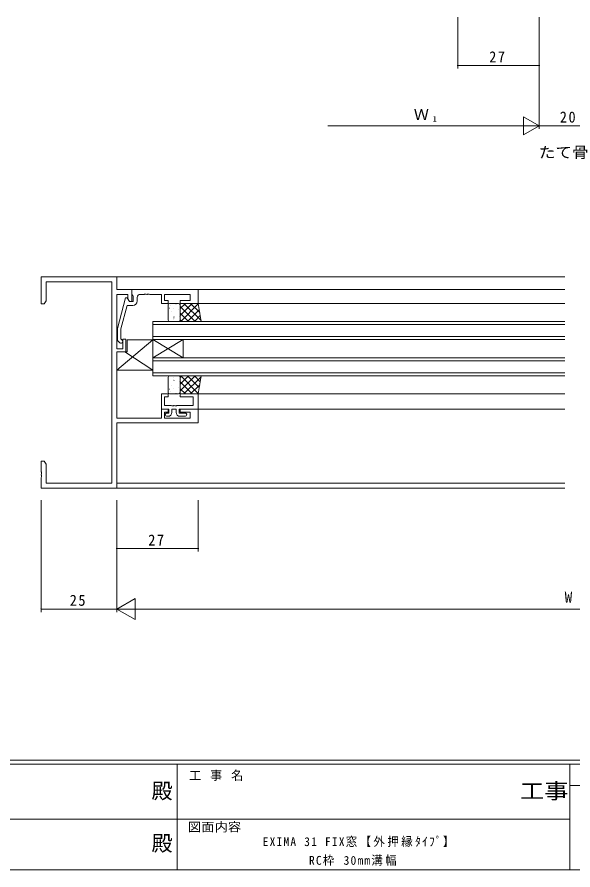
# Model space of a CAD drawing. Units: millimetres on the paper. Extents: x -420 to 373, y -297 to 267.
# Drawn here: x -85.7 to 98.5, y -297 to -14.6 of the extents above; entities that cross this region are included whole.
import ezdxf
from ezdxf.enums import TextEntityAlignment as Align

# ---------------------------------------------------------------- set-up
doc = ezdxf.new("R2010")
doc.units = ezdxf.units.MM
for name, color, linetype, lineweight in [('0-1_YKK_ZWAK', 7, 'Continuous', 9), ('0-3_YKK_11', 7, 'Continuous', 9), ('0-4_YKK_12', 2, 'Continuous', 9), ('0-5_YKK_13', 4, 'Continuous', 9), ('0-6_YKK_D', 6, 'Continuous', 9)]:
    doc.layers.add(name, color=color, linetype=linetype, lineweight=lineweight)
doc.layers.add('0-2_USER1', color=3, linetype='Continuous')
doc.styles.add('ＭＳ ゴシック', font='')
doc.styles.get('ＭＳ ゴシック').set_extended_font_data('MS Gothic')

msp = doc.modelspace()

# ---------------------------------------------------------------- linework, layer by layer
at = {"layer": '0-1_YKK_ZWAK'}
for p, q in [((352.3, -260.6), (-417.7, -260.6)), ((314.5, -262), (-417.7, -262)), ((-32.7, -262), (-32.7, -297)), ((97.5, -262), (97.5, -297)), ((165.684, -268.999), (97.5, -268.999)), ((-160.1, -280.199), (-31.3, -280.199)), ((-31.3, -280.199), (97.5, -280.199)), ((-417.7, -297), (314.5, -297))]:
    msp.add_line(p, q, dxfattribs=at)
at = {"layer": '0-3_YKK_11'}
for p, q in [((-52.7, -100.6), (-77.7, -100.6)), ((-77.7, -100.6), (-77.7, -109.6)), ((-52.7, -104.8), (-52.7, -100.6)), ((-76.07, -102.23), (-54.33, -102.23)), ((-76.07, -108.509), (-76.07, -102.23)), ((-54.33, -102.23), (-54.33, -168.97)), ((-52.7, -124.5), (-52.7, -106.43)), ((-47.7, -104.8), (-25.7, -104.8)), ((-41.925, -106.31), (-42.475, -106.31)), ((-25.7, -104.8), (-25.7, -109.4)), ((-52.5, -117.703), (-49.793, -107.6)), ((-49.22, -110.1), (-51.3, -117.861)), ((-47.4, -110.1), (-49.22, -110.1)), ((-45.9, -107.43), (-45.9, -108.6)), ((-25.7, -109.4), (-31.7, -109.4)), ((-52.5, -121.649), (-52.5, -117.703)), ((-51.3, -117.861), (-51.3, -121.151)), ((-51.3, -121.151), (-50.876, -121.576)), ((-49.7, -125.5), (-49.7, -121.3)), ((-51.724, -122.424), (-52.5, -121.649)), ((-52.7, -125.5), (-49.7, -125.5)), ((-52.7, -147.37), (-52.7, -125.5)), ((-37.9, -144.4), (-37.9, -139.4)), ((-36.9, -140.4), (-36.9, -143.2)), ((-31.7, -139.4), (-25.7, -139.4)), ((-27.33, -143.2), (-27.33, -140.4)), ((-25.7, -139.4), (-25.7, -144.4)), ((-37.9, -144.4), (-37.9, -147.37)), ((-36.9, -147.37), (-36.9, -145.4)), ((-35.7, -146.8), (-35.9, -146.8)), ((-25.7, -144.4), (-32, -144.4)), ((-25.7, -144.4), (-31.7, -144.4)), ((-30.2, -146.8), (-31.7, -146.8)), ((-28.4, -145.4), (-28.4, -147.37)), ((-25.7, -149), (-25.7, -144.4)), ((-37.9, -147.37), (-52.7, -147.37)), ((-52.7, -149), (-25.7, -149)), ((-52.7, -170.6), (-52.7, -149)), ((-28.4, -147.37), (-36.9, -147.37)), ((-77.7, -161.6), (-77.7, -165.142)), ((-76.07, -168.97), (-76.07, -162.691)), ((-54.33, -168.97), (-76.07, -168.97))]:
    msp.add_line(p, q, dxfattribs=at)
for points in [[(-52.7, -106.43), (-49, -106.43), (-49, -107.934), (-48.5, -108.8), (-47.7, -108.8), (-47.7, -104.8), (-52.7, -104.8)], [(-49.793, -107.6), (-49.193, -107.6), (-48.5, -108.8), (-47.2, -108.8), (-47.2, -107), (-47.4, -106.8), (-47.7, -106.5), (-47.7, -104.8)], [(-42.475, -106.31), (-42.658, -106.43), (-42.742, -106.43), (-42.925, -106.31), (-43.475, -106.31), (-43.658, -106.43), (-44.9, -106.43)], [(-37.9, -106.43), (-41.742, -106.43), (-41.925, -106.31)], [(-31.7, -109.4), (-31.7, -108.4), (-28.4, -108.4), (-28.4, -106.43), (-36.9, -106.43), (-36.9, -108.4), (-35.7, -108.4), (-35.7, -109.4), (-37.9, -109.4), (-37.9, -106.43)], [(-77.7, -109.6), (-76.7, -109.6), (-76.07, -108.509)], [(-49.7, -121.3), (-50.7, -121.3), (-50.7, -124.5), (-52.7, -124.5)], [(-37.9, -139.4), (-35.7, -139.4), (-35.7, -140.4), (-36.9, -140.4)], [(-27.33, -140.4), (-31.7, -140.4), (-31.7, -139.4)], [(-36.9, -143.2), (-34.658, -143.2), (-34.475, -143.32), (-33.925, -143.32), (-33.742, -143.2), (-33.658, -143.2), (-33.475, -143.32), (-32.925, -143.32), (-32.742, -143.2), (-27.33, -143.2)], [(-36.9, -145.4), (-35.7, -145.4), (-35.7, -144.4), (-37.9, -144.4)], [(-36.6, -146.1), (-36.3, -145.8), (-35.4, -145.8), (-35.4, -144.4), (-37.9, -144.4)], [(-33, -145.5), (-33, -144.4), (-34.4, -144.4), (-34.4, -145.5)], [(-32, -144.4), (-32, -145.8), (-29.8, -145.8), (-29.5, -146.1)], [(-31.7, -144.4), (-31.7, -145.4), (-28.4, -145.4)], [(-76.07, -162.691), (-76.7, -161.6), (-77.7, -161.6)], [(-77.7, -165.142), (-77.58, -165.325), (-77.58, -165.875), (-77.7, -166.058), (-77.7, -166.142), (-77.58, -166.325), (-77.58, -166.875), (-77.7, -167.058)], [(-77.7, -167.058), (-77.7, -170.6), (-52.7, -170.6)]]:
    msp.add_lwpolyline(points, dxfattribs=at)
for centre, radius, start, end in [((-44.9, -107.43), 1, 90, 179.99998), ((-47.4, -108.6), 1.5, 270, 359.99998), ((-51.3, -122), 0.6, 224.99998, 45), ((-35.9, -146.1), 0.7, 180, 269.99998), ((-35.7, -145.5), 1.3, 270, 359.99998), ((-31.7, -145.5), 1.3, 180, 269.99998), ((-30.2, -146.1), 0.7, 270, 359.99998)]:
    msp.add_arc(centre, radius, start, end, dxfattribs=at)
at = {"layer": '0-4_YKK_12'}
for p, q in [((95.8, -100.6), (-52.7, -100.6)), ((95.8, -104.8), (-26, -104.8)), ((95.8, -109.4), (-26.2, -109.4)), ((-40.7, -121.4), (-40.7, -115.4)), ((-40.7, -115.4), (95.8, -115.4)), ((-40.7, -116.4), (95.8, -116.4)), ((-40.7, -120.4), (95.8, -120.4)), ((-40.7, -121.4), (-40.7, -127.4)), ((-40.7, -127.4), (-30.7, -121.4)), ((-40.7, -121.4), (-30.7, -127.4)), ((-40.7, -121.4), (95.8, -121.4)), ((-30.7, -121.4), (-30.7, -127.4)), ((-40.7, -133.4), (-40.7, -127.4)), ((-40.7, -127.4), (95.8, -127.4)), ((-40.7, -128.4), (95.8, -128.4)), ((-40.7, -132.4), (95.8, -132.4)), ((-40.7, -133.4), (95.8, -133.4)), ((95.8, -139.4), (-25.997, -139.4)), ((95.8, -144.4), (-26, -144.4)), ((95.8, -168.97), (-52.7, -168.97)), ((95.8, -170.6), (-53, -170.6))]:
    msp.add_line(p, q, dxfattribs=at)
at = {"layer": '0-5_YKK_13'}
for p, q in [((-35.7, -114.9), (-35.7, -109.9)), ((-35.2, -109.4), (-32.2, -109.4)), ((-34.945, -110.101), (-34.969, -110.145)), ((-33.055, -109.51), (-33.079, -109.554)), ((-29.956, -109.4), (-31.7, -111.144)), ((-27.711, -109.4), (-31.7, -113.389)), ((-31.7, -109.4), (-31.7, -115.4)), ((-25.7, -109.4), (-31.7, -109.4)), ((-31.7, -109.9), (-31.7, -114.9)), ((-25.666, -109.601), (-31.466, -115.4)), ((-24.749, -115.104), (-30.453, -109.4)), ((-25.198, -112.41), (-28.208, -109.4)), ((-25.647, -109.716), (-25.963, -109.4)), ((-24.7, -115.4), (-25.7, -109.4)), ((-35.192, -110.936), (-35.28, -110.983)), ((-34.512, -112.178), (-34.536, -112.221)), ((-33.777, -111.108), (-33.785, -111.114)), ((-32.321, -111.535), (-32.345, -111.578)), ((-31.795, -112.927), (-31.802, -112.934)), ((-26.698, -115.4), (-31.7, -110.398)), ((-28.943, -115.4), (-31.7, -112.643)), ((-25.346, -111.525), (-29.221, -115.4)), ((-32.2, -115.4), (-35.2, -115.4)), ((-33.962, -114.869), (-33.97, -114.875)), ((-33.778, -114.202), (-33.802, -114.246)), ((-33.667, -113.826), (-33.755, -113.872)), ((-31.888, -113.611), (-31.912, -113.655)), ((-31.188, -115.4), (-31.7, -114.888)), ((-31.7, -115.4), (-24.7, -115.4)), ((-25.025, -113.45), (-26.975, -115.4)), ((-24.704, -115.374), (-24.73, -115.4)), ((-52.7, -131.5), (-40.7, -121.5)), ((-40.7, -121.5), (-49.2, -121.5)), ((-49.2, -121.5), (-49.2, -125.5)), ((-40.7, -131.5), (-40.7, -121.5)), ((-50.033, -125.5), (-40.7, -131.5)), ((-52.7, -131.5), (-40.7, -131.5)), ((-35.7, -133.9), (-35.7, -138.9)), ((-32.2, -133.4), (-35.2, -133.4)), ((-33.962, -133.931), (-33.97, -133.925)), ((-33.778, -134.598), (-33.802, -134.554)), ((-33.667, -134.974), (-33.755, -134.928)), ((-31.888, -135.189), (-31.912, -135.145)), ((-31.188, -133.4), (-31.7, -133.912)), ((-28.943, -133.4), (-31.7, -136.157)), ((-31.7, -139.4), (-31.7, -133.4)), ((-26.698, -133.4), (-31.7, -138.402)), ((-31.7, -133.4), (-24.7, -133.4)), ((-31.7, -138.9), (-31.7, -133.9)), ((-27.711, -139.4), (-31.7, -135.411)), ((-25.666, -139.199), (-31.466, -133.4)), ((-24.749, -133.696), (-30.453, -139.4)), ((-25.346, -137.275), (-29.221, -133.4)), ((-25.025, -135.35), (-26.975, -133.4)), ((-24.7, -133.4), (-25.7, -139.4)), ((-24.704, -133.426), (-24.73, -133.4)), ((-35.192, -137.864), (-35.28, -137.817)), ((-34.512, -136.622), (-34.536, -136.578)), ((-33.777, -137.692), (-33.785, -137.685)), ((-32.321, -137.265), (-32.345, -137.221)), ((-31.795, -135.873), (-31.802, -135.866)), ((-29.956, -139.4), (-31.7, -137.656)), ((-25.198, -136.39), (-28.208, -139.4)), ((-35.2, -139.4), (-32.2, -139.4)), ((-34.945, -138.699), (-34.969, -138.655)), ((-33.055, -139.29), (-33.079, -139.246)), ((-25.7, -139.4), (-31.7, -139.4)), ((-25.647, -139.084), (-25.963, -139.4))]:
    msp.add_line(p, q, dxfattribs=at)
msp.add_lwpolyline([(-49.2, -125.5), (-52.7, -125.5), (-52.7, -131.5)], dxfattribs=at)
for centre, start, end in [((-35.2, -109.9), 90, 180), ((-32.2, -109.9), 359.99998, 89.99998), ((-35.2, -114.9), 180, 270), ((-32.2, -114.9), 270, 0), ((-35.2, -133.9), 90, 180), ((-32.2, -133.9), 0, 90), ((-35.2, -138.9), 180, 270), ((-32.2, -138.9), 270, 0)]:
    msp.add_arc(centre, 0.5, start, end, dxfattribs=at)
at = {"layer": '0-6_YKK_D'}
for p, q in [((60.3, -14.6), (60.3, -31.6)), ((87.3, -14.6), (87.3, -51.6)), ((87.3, -14.6), (87.3, -51.6)), ((87.3, -30.6), (60.3, -30.6)), ((81.3, -50.6), (17.3, -50.6)), ((87.3, -50.6), (76.908, -50.6)), ((87.3, -50.6), (82.104, -53.6)), ((87.3, -50.6), (107.3, -50.6)), ((-77.7, -174.6), (-77.7, -211.6)), ((-52.7, -174.6), (-52.7, -191.6)), ((-52.7, -174.6), (-52.7, -211.6)), ((-52.7, -174.6), (-52.7, -211.6)), ((-25.7, -174.6), (-25.7, -191.6)), ((-52.7, -190.6), (-25.7, -190.6)), ((-52.7, -210.6), (-46.638, -207.1)), ((-77.7, -210.6), (-52.7, -210.6)), ((-52.7, -210.6), (-40.576, -210.6)), ((240.3, -210.6), (-45.7, -210.6))]:
    msp.add_line(p, q, dxfattribs=at)
for points in [[(87.3, -50.6), (82.104, -47.6), (82.104, -53.6)], [(-52.7, -210.6), (-46.638, -214.1), (-46.638, -207.1)]]:
    msp.add_lwpolyline(points, dxfattribs=at)
for centre, start, end in [((60.3, -30.6), 0, 180), ((60.3, -30.6), 180, 0), ((87.3, -30.6), 0, 180), ((87.3, -30.6), 180, 0), ((-52.7, -190.6), 0, 180), ((-52.7, -190.6), 180, 0), ((-25.7, -190.6), 0, 180), ((-25.7, -190.6), 180, 0), ((-77.7, -210.6), 0, 180), ((-77.7, -210.6), 180, 0)]:
    msp.add_arc(centre, 0.106, start, end, dxfattribs=at)

# ---------------------------------------------------------------- texts
at = {"layer": '0-1_YKK_ZWAK', "color": 2, "style": 'ＭＳ ゴシック'}
for p in [(-41.182, -274.956), (-41.182, -292.278)]:
    msp.add_text('殿', height=5.132, dxfattribs=at).set_placement(p, align=Align.BOTTOM_LEFT)
at = {"layer": '0-1_YKK_ZWAK', "color": 2, "style": 'ＭＳ ゴシック', "width": 1.15}
msp.add_text('工事', height=5.132, dxfattribs=at).set_placement((80.931, -274.956), align=Align.BOTTOM_LEFT)
at = {"layer": '0-1_YKK_ZWAK', "style": 'ＭＳ ゴシック', "width": 1.1}
msp.add_text('図面内容', height=2.933, dxfattribs=at).set_placement((-29.083, -285.148), align=Align.BOTTOM_LEFT)
at = {"layer": '0-1_YKK_ZWAK', "insert": (-28.688, -267.533), "char_height": 2.933, "attachment_point": 7, "style": 'ＭＳ ゴシック'}
msp.add_mtext('\\T1.16;工\\~事\\~名', dxfattribs=at)
at = {"layer": '0-2_USER1', "style": 'ＭＳ ゴシック', "width": 1.1}
msp.add_text('たて骨', height=3.666, dxfattribs=at).set_placement((87.184, -62.32), align=Align.BOTTOM_LEFT)
at = {"layer": '0-2_USER1', "color": 7, "char_height": 2.933, "attachment_point": 7, "style": 'ＭＳ ゴシック'}
for s, insert in [('\\T1.21;\\W0.95;EXIMA\\~31\\~FIX窓【外押縁ﾀｲﾌﾟ】', (-4.323, -289.449)), ('\\T1.21;\\W0.95;RC枠\\~30mm溝幅', (11.017, -295.625))]:
    msp.add_mtext(s, dxfattribs=dict(at, insert=insert))
at = {"layer": '0-6_YKK_D', "color": 3, "style": 'ＭＳ ゴシック'}
for s, p in [('Ｗ', (45.767, -49.8)), ('W', (95.765, -209.6))]:
    msp.add_text(s, height=3.666, dxfattribs=at).set_placement(p, align=Align.BOTTOM_LEFT)
at = {"layer": '0-6_YKK_D', "color": 4, "style": 'ＭＳ ゴシック'}
msp.add_text('1', height=1.833, dxfattribs=at).set_placement((52.005, -49.8), align=Align.BOTTOM_LEFT)
at = {"layer": '0-6_YKK_D', "color": 3, "char_height": 3.666, "attachment_point": 7, "style": 'ＭＳ ゴシック'}
for s, insert in [('\\T1.21;\\W0.95;27', (70.742, -29.6)), ('\\T1.21;\\W0.95;20', (94.157, -49.6)), ('\\T1.21;\\W0.95;27', (-42.258, -189.6)), ('\\T1.21;\\W0.95;25', (-68.282, -209.6))]:
    msp.add_mtext(s, dxfattribs=dict(at, insert=insert))

doc.saveas('drawing.dxf')
